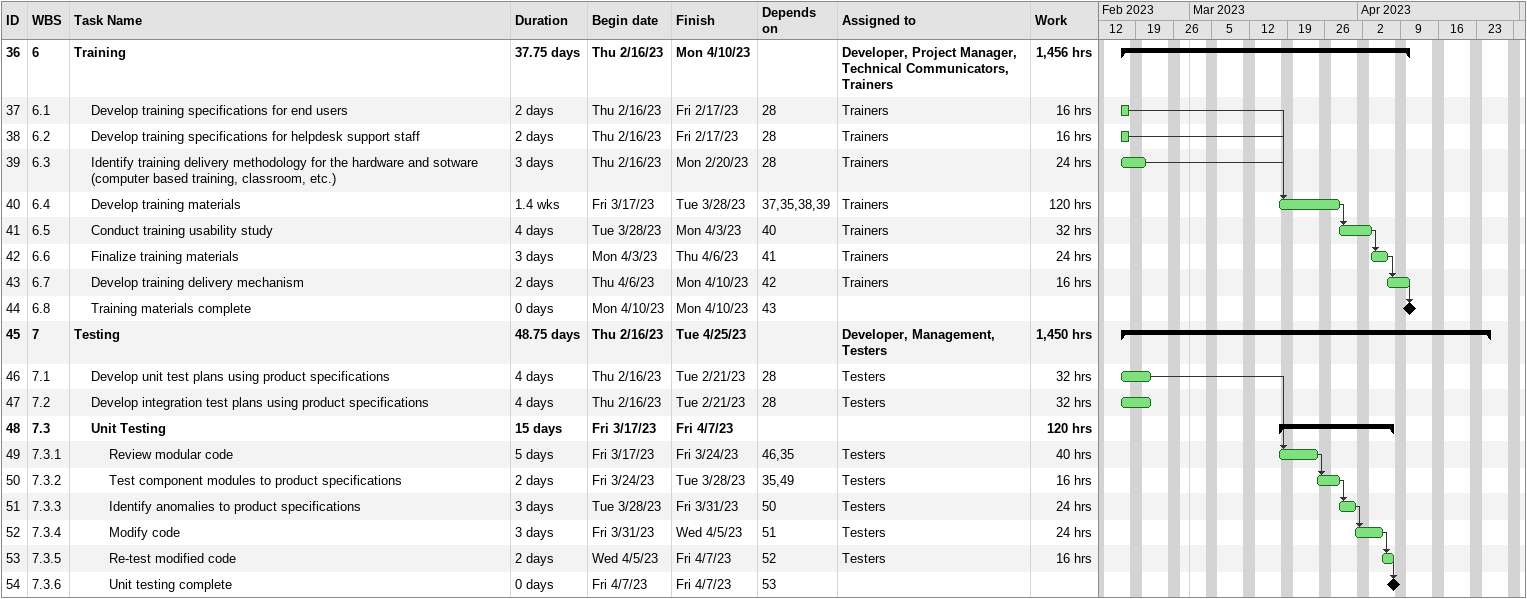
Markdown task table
| ID | WBS | Task | Duration | Start | Finish | Predecessors | Resources | Work (h) |
|---|---|---|---|---|---|---|---|---|
| 36 | 6 | **Training** | 37.75d | 2023-02-16 | 2023-04-10 |  | Developer, Project Manager, Technical Communicators, Trainers | 1456 |
| 37 | 6.1 | Develop training specifications for end users | 2d | 2023-02-16 | 2023-02-17 | 28 | Trainers | 16 |
| 38 | 6.2 | Develop training specifications for helpdesk support staff | 2d | 2023-02-16 | 2023-02-17 | 28 | Trainers | 16 |
| 39 | 6.3 | Identify training delivery methodology for the hardware and sotware (computer based training, classroom, etc.) | 3d | 2023-02-16 | 2023-02-20 | 28 | Trainers | 24 |
| 40 | 6.4 | Develop training materials | 1.4w | 2023-03-17 | 2023-03-28 | 37, 35, 38, 39 | Trainers | 120 |
| 41 | 6.5 | Conduct training usability study | 4d | 2023-03-28 | 2023-04-03 | 40 | Trainers | 32 |
| 42 | 6.6 | Finalize training materials | 3d | 2023-04-03 | 2023-04-06 | 41 | Trainers | 24 |
| 43 | 6.7 | Develop training delivery mechanism | 2d | 2023-04-06 | 2023-04-10 | 42 | Trainers | 16 |
| 44 | 6.8 | Training materials complete | 0d | 2023-04-10 | 2023-04-10 | 43 |  |  |
| 45 | 7 | **Testing** | 48.75d | 2023-02-16 | 2023-04-25 |  | Developer, Management, Testers | 1450 |
| 46 | 7.1 | Develop unit test plans using product specifications | 4d | 2023-02-16 | 2023-02-21 | 28 | Testers | 32 |
| 47 | 7.2 | Develop integration test plans using product specifications | 4d | 2023-02-16 | 2023-02-21 | 28 | Testers | 32 |
| 48 | 7.3 | **Unit Testing** | 15d | 2023-03-17 | 2023-04-07 |  |  | 120 |
| 49 | 7.3.1 | Review modular code | 5d | 2023-03-17 | 2023-03-24 | 46, 35 | Testers | 40 |
| 50 | 7.3.2 | Test component modules to product specifications | 2d | 2023-03-24 | 2023-03-28 | 35, 49 | Testers | 16 |
| 51 | 7.3.3 | Identify anomalies to product specifications | 3d | 2023-03-28 | 2023-03-31 | 50 | Testers | 24 |
| 52 | 7.3.4 | Modify code | 3d | 2023-03-31 | 2023-04-05 | 51 | Testers | 24 |
| 53 | 7.3.5 | Re-test modified code | 2d | 2023-04-05 | 2023-04-07 | 52 | Testers | 16 |
| 54 | 7.3.6 | Unit testing complete | 0d | 2023-04-07 | 2023-04-07 | 53 |  |  |
